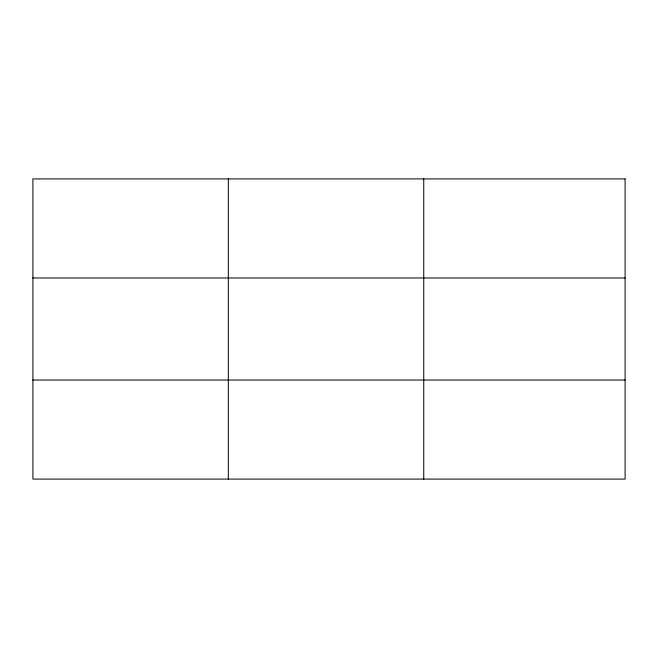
<?xml version="1.0" encoding="UTF-8"?>
<svg xmlns="http://www.w3.org/2000/svg" width="658" height="658" viewBox="0 0 658 658"><rect width="100%" height="100%" fill="white"/><g stroke="black" fill="none" stroke-linecap="round" stroke-linejoin="round"><path stroke-width="0.99" d="M228.326 178.91L228.326 479.09M423.752 178.91L423.752 479.09M32.9 277.972L625.1 277.972M32.9 380.028L625.1 380.028M625.1 178.91L625.1 479.09L32.9 479.09L32.9 178.91L625.1 178.91"/></g></svg>
